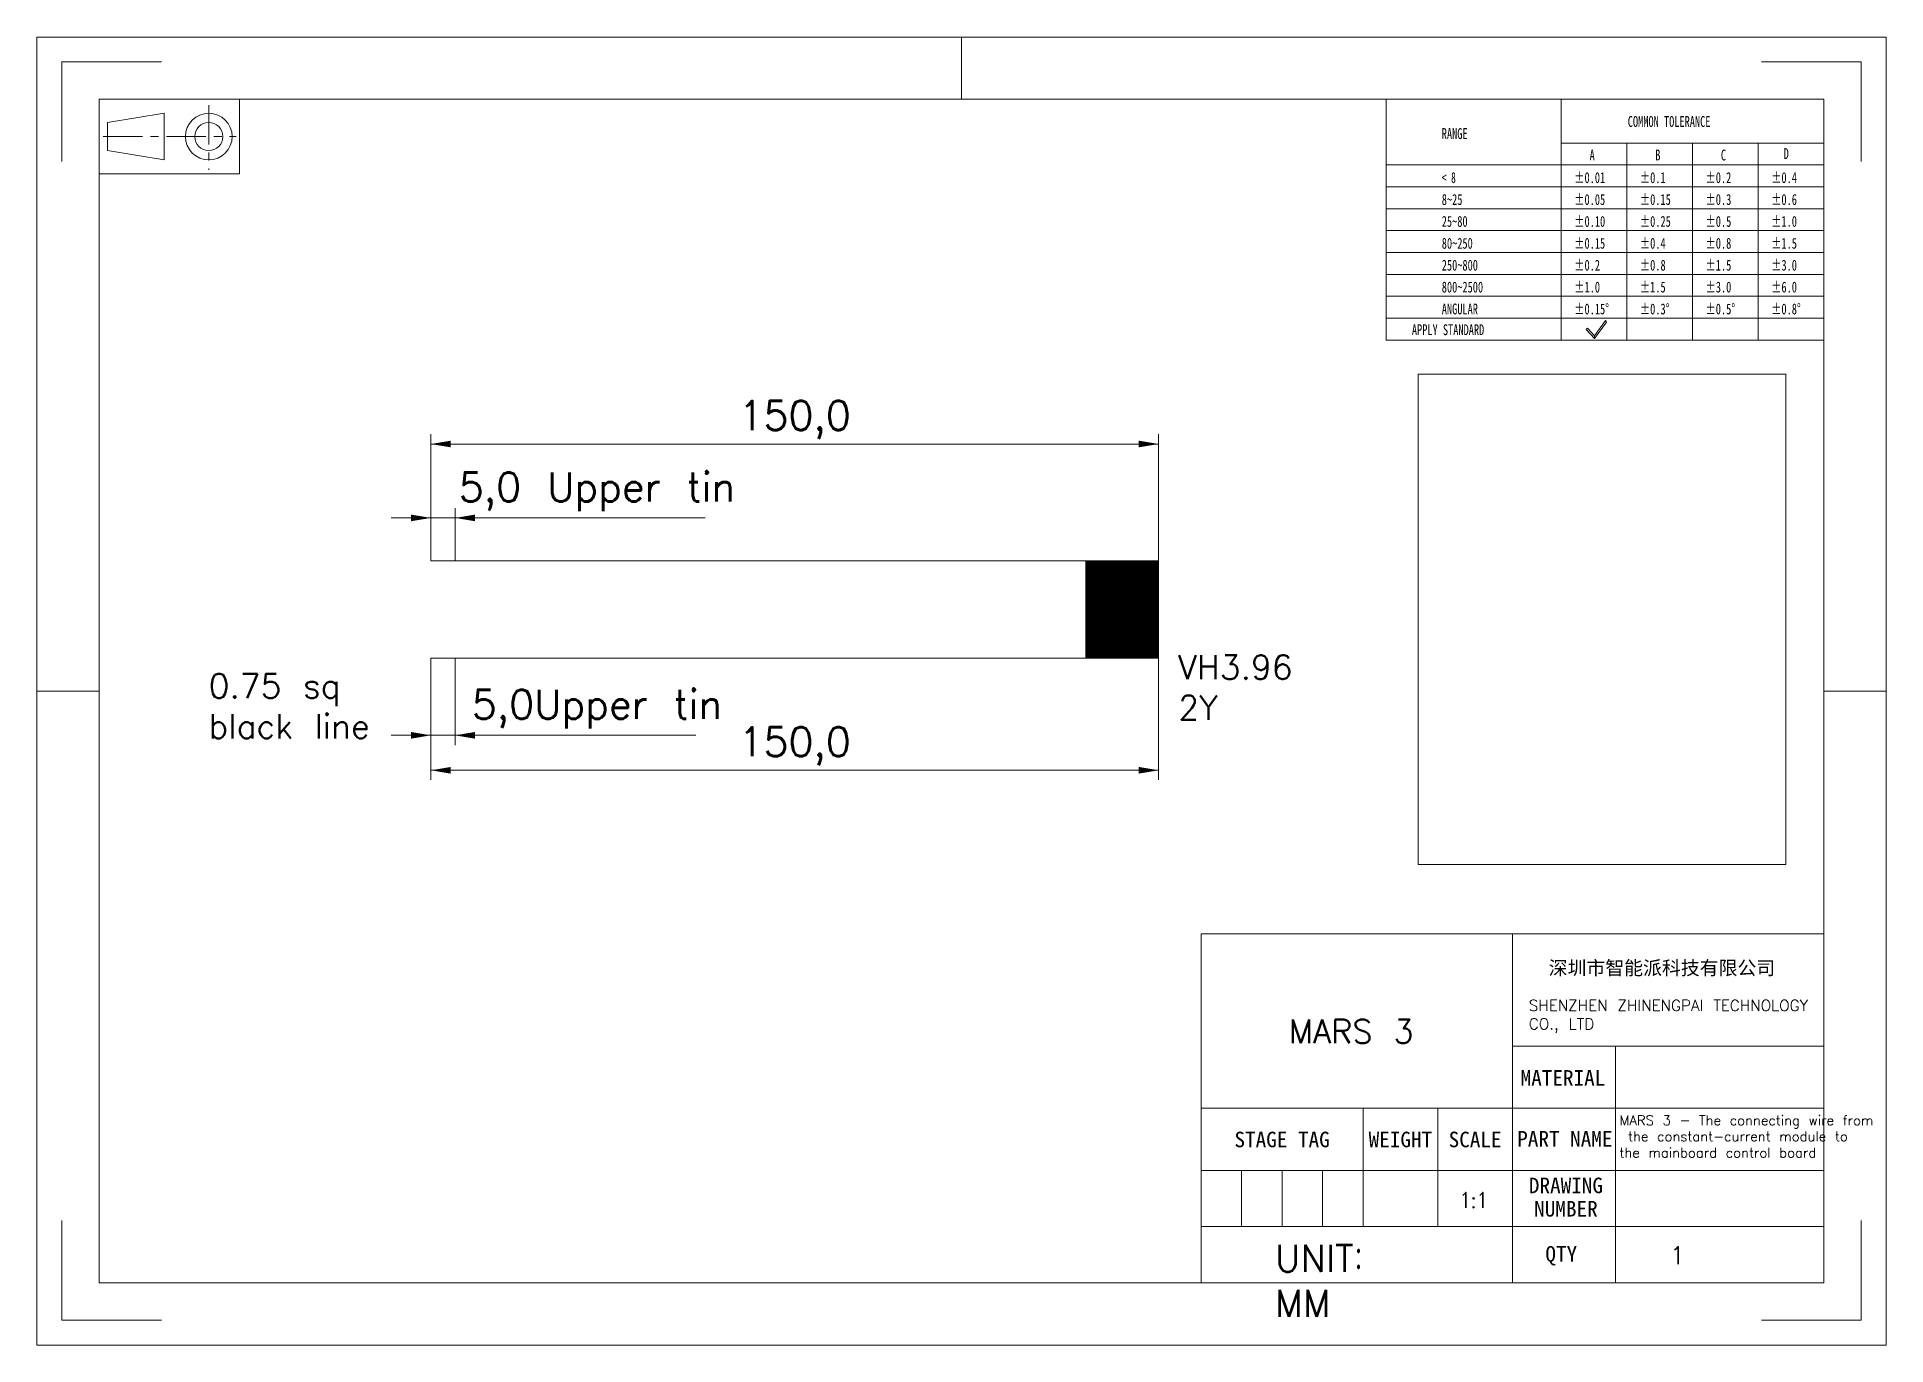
# Model space of a CAD drawing. Header units: millimetres. Extents: x 2912 to 3293, y -22 to 248.
import ezdxf

# ---------------------------------------------------------------- set-up
doc = ezdxf.new("R2010")
doc.units = ezdxf.units.MM
doc.linetypes.add('CENTER', pattern=[10.16, 6.35, -1.27, 1.27, -1.27])
doc.layers.get('0').update_dxf_attribs({"lineweight": 18})
for name, color, linetype, lineweight in [('DEFAULT_1', 7, 'CENTER', 18), ('剖面线层', 2, 'Continuous', 25), ('尺寸线层', 3, 'Continuous', 18)]:
    doc.layers.add(name, color=color, linetype=linetype, lineweight=lineweight)
doc.styles.add('SLDTEXTSTYLE4', font='', dxfattribs={"width": 0.7})
doc.styles.add('SLDTEXTSTYLE5', font='', dxfattribs={"width": 0.633333})
doc.styles.get("Standard").update_dxf_attribs({"font": 'txt.shx', "bigfont": 'gbcbig.shx'})
doc.styles.add('TEXTSTYLE_2', font='')
doc.styles.add('TEXTSTYLE_3', font='')
doc.styles.get('SLDTEXTSTYLE4').set_extended_font_data('宋体')
doc.styles.get('SLDTEXTSTYLE5').set_extended_font_data('宋体')
doc.styles.get('TEXTSTYLE_2').set_extended_font_data('宋体')
doc.styles.get('TEXTSTYLE_3').set_extended_font_data('宋体')
doc.dimstyles.new('ISO-25', dxfattribs={"dimtxt": 3.5, "dimasz": 2.5, "dimexe": 1.25, "dimexo": 0.625, "dimtad": 1, "dimtxsty": 'Standard', "dimcen": 2.5, "dimdle": 5, "dimadec": 0, "dimazin": 0, "dimtfac": 1, "dimtmove": 0, "dimatfit": 3, "dimfxl": 0, "dimarcsym": 0})
picture_1 = doc.add_image_def('image1.jpg', size_in_pixel=(1440, 1080))

# ---------------------------------------------------------------- blocks, each defined once
blk = doc.blocks.new('*X3')
at = {"layer": '尺寸线层', "linetype": 'Continuous'}
for points in [[(2993.13, 96.48), (2997.21, 97.16), (2997.21, 95.8)], [(3143.13, 96.48), (3139.05, 97.16), (3139.05, 95.8)]]:
    blk.add_hatch(color=0, dxfattribs=at).paths.add_polyline_path(points, flags=0)
at = {"layer": '尺寸线层', "color": 0, "linetype": 'Continuous'}
for p, q in [((2993.13, 119.6), (2993.13, 94.48)), ((3143.13, 119.6), (3143.13, 94.48)), ((2993.13, 96.48), (3143.13, 96.48))]:
    blk.add_line(p, q, dxfattribs=at)
at = {"layer": '尺寸线层', "color": 0, "insert": (3068.13, 101.44), "char_height": 6, "width": 31.7143, "attachment_point": 5}
blk.add_mtext('150,0', dxfattribs=at)
blk = doc.blocks.new('*X4')
at = {"layer": '尺寸线层', "linetype": 'Continuous'}
for points in [[(2993.13, 148.47), (2989.05, 149.15), (2989.05, 147.79)], [(2998.13, 148.47), (3002.21, 149.15), (3002.21, 147.79)]]:
    blk.add_hatch(color=0, dxfattribs=at).paths.add_polyline_path(points, flags=0)
at = {"layer": '尺寸线层', "color": 0, "linetype": 'Continuous'}
for p, q in [((2993.13, 139.6), (2993.13, 150.47)), ((2998.13, 139.6), (2998.13, 150.47)), ((2984.97, 148.47), (2998.13, 148.47)), ((2998.13, 148.47), (3049.68, 148.47))]:
    blk.add_line(p, q, dxfattribs=at)
at = {"layer": '尺寸线层', "color": 0, "insert": (3027.39, 153.85), "char_height": 6, "width": 89.1429, "attachment_point": 5}
blk.add_mtext('5,0 Upper tin ', dxfattribs=at)
blk = doc.blocks.new('*X5')
at = {"layer": '尺寸线层', "linetype": 'Continuous'}
for points in [[(2993.13, 103.68), (2989.05, 104.36), (2989.05, 103)], [(2998.13, 103.68), (3002.21, 104.36), (3002.21, 103)]]:
    blk.add_hatch(color=0, dxfattribs=at).paths.add_polyline_path(points, flags=0)
at = {"layer": '尺寸线层', "color": 0, "linetype": 'Continuous'}
for p, q in [((2993.13, 119.6), (2993.13, 101.68)), ((2998.13, 119.6), (2998.13, 101.68)), ((2984.97, 103.68), (2998.13, 103.68)), ((2998.13, 103.68), (3047.75, 103.68))]:
    blk.add_line(p, q, dxfattribs=at)
at = {"layer": '尺寸线层', "color": 0, "insert": (3027.39, 109.06), "char_height": 6, "width": 81.4286, "attachment_point": 5}
blk.add_mtext('5,0Upper tin ', dxfattribs=at)
blk = doc.blocks.new('*X6')
at = {"layer": '尺寸线层', "linetype": 'Continuous'}
for points in [[(2993.13, 163.7), (2997.21, 164.38), (2997.21, 163.02)], [(3143.13, 163.7), (3139.05, 164.38), (3139.05, 163.02)]]:
    blk.add_hatch(color=0, dxfattribs=at).paths.add_polyline_path(points, flags=0)
at = {"layer": '尺寸线层', "color": 0, "linetype": 'Continuous'}
for p, q in [((2993.13, 139.6), (2993.13, 165.7)), ((3143.13, 139.6), (3143.13, 165.7)), ((2993.13, 163.7), (3143.13, 163.7))]:
    blk.add_line(p, q, dxfattribs=at)
at = {"layer": '尺寸线层', "color": 0, "insert": (3068.13, 168.66), "char_height": 6, "width": 31.7143, "attachment_point": 5}
blk.add_mtext('150,0', dxfattribs=at)
blk = doc.blocks.new('96_1')
at = {"color": 7, "linetype": 'Continuous'}
for p, q in [((-11.25, 6), (-11.25, -6)), ((11.25, -6), (11.25, 6)), ((-9.93, 2.25), (-0.82, 3.75)), ((-0.82, 0), (-0.82, 3.75)), ((-9.93, 0), (-9.93, 2.25)), ((-9.93, 0), (-9.93, -2.25)), ((-0.82, 0), (-0.82, -3.75)), ((-9.93, -2.25), (-0.82, -3.75)), ((-11.25, -6), (11.25, -6))]:
    blk.add_line(p, q, dxfattribs=at)
for radius in [3.75, 2.25]:
    blk.add_circle((6.34, 0), radius, dxfattribs=at)
at = {"layer": 'DEFAULT_1', "color": 1, "linetype": 'CENTER'}
for p, q in [((6.34, 5.05), (6.34, -5.36)), ((-10.64, 0), (10.74, 0))]:
    blk.add_line(p, q, dxfattribs=at)

msp = doc.modelspace()

# ---------------------------------------------------------------- hatches: boundary and pattern name
at = {"layer": '剖面线层'}
h = msp.add_hatch(dxfattribs=at)
h.set_pattern_fill('无图案', color=256, style=0, pattern_type=0)
h.set_pattern_definition([(45, (0, 0), (-0.141421356, 0.141421356), [])])
h.paths.add_polyline_path([(3128.13, 119.6), (3128.13, 129.87), (3128.13, 139.6), (3143.13, 139.6), (3143.13, 119.6)], flags=0)

# ---------------------------------------------------------------- linework, layer by layer
at = {"color": 7, "linetype": 'Continuous'}
for p, q in [((2911.95, -21.93), (2911.95, 247.55)), ((2911.95, 247.55), (3293.07, 247.55)), ((3102.51, 234.72), (3102.51, 247.55)), ((3293.07, -21.93), (3293.07, 247.55)), ((2917.08, 221.89), (2917.08, 242.42)), ((2917.08, 242.42), (2937.61, 242.42)), ((3267.4, 242.42), (3287.93, 242.42)), ((3287.93, 221.89), (3287.93, 242.42)), ((2924.78, -9.09), (2924.78, 234.72)), ((2924.78, 234.72), (3280.23, 234.72)), ((3280.23, -9.09), (3280.23, 234.72)), ((2911.95, 112.81), (2924.78, 112.81)), ((3280.23, 112.81), (3293.07, 112.81)), ((2917.08, -16.79), (2917.08, 3.74)), ((3287.93, -16.79), (3287.93, 3.74)), ((2924.78, -9.09), (3280.23, -9.09)), ((2917.08, -16.79), (2937.61, -16.79)), ((3267.4, -16.79), (3287.93, -16.79)), ((2911.95, -21.93), (3293.07, -21.93))]:
    msp.add_line(p, q, dxfattribs=at)
for p, q in [((3190.03, 234.72), (3190.03, 185.11)), ((3226.11, 234.72), (3226.11, 185.11)), ((3226.11, 225.7), (3280.23, 225.7)), ((3239.64, 225.7), (3239.64, 185.11)), ((3253.17, 225.7), (3253.17, 185.11)), ((3266.7, 225.7), (3266.7, 185.11)), ((3190.03, 221.19), (3280.23, 221.19)), ((3190.03, 216.68), (3280.23, 216.68)), ((3190.03, 212.17), (3280.23, 212.17)), ((3190.03, 207.66), (3280.23, 207.66)), ((3190.03, 203.15), (3280.23, 203.15)), ((3190.03, 198.64), (3280.23, 198.64)), ((3190.03, 194.13), (3280.23, 194.13)), ((3190.03, 189.62), (3280.23, 189.62)), ((3231.56, 187.55), (3231.29, 187.31)), ((3231.29, 187.31), (3232.98, 185.43)), ((3232.96, 186), (3231.56, 187.55)), ((3235.28, 189.15), (3232.96, 186)), ((3232.98, 185.43), (3235.46, 188.79)), ((3235.46, 188.79), (3235.28, 189.15)), ((3190.03, 185.11), (3280.23, 185.11)), ((3232.98, 185.43), (3232.96, 186)), ((3232.96, 186), (3232.98, 185.43)), ((3143.13, 139.6), (2993.13, 139.6)), ((2993.13, 139.6), (2998.13, 139.6)), ((3143.13, 139.6), (3128.13, 139.6)), ((3128.13, 139.6), (3128.13, 119.6)), ((3143.13, 119.6), (3143.13, 139.6)), ((2993.13, 119.6), (3143.13, 119.6)), ((2993.13, 119.6), (2998.13, 119.6))]:
    msp.add_line(p, q)
at = {"color": 2, "linetype": 'Continuous'}
for p, q in [((3151.91, 26.84), (3151.91, 62.77)), ((3151.91, 26.84), (3151.91, 62.77)), ((3151.91, 62.77), (3216.07, 62.77)), ((3216.07, 14), (3216.07, 62.77)), ((3216.07, 39.67), (3216.07, 62.77)), ((3216.07, 62.77), (3280.23, 62.77)), ((3216.07, 26.84), (3216.07, 62.77)), ((3280.23, 39.67), (3280.23, 62.77)), ((3216.07, 39.67), (3280.23, 39.67)), ((3237.28, 39.67), (3237.28, -9.09)), ((3280.23, 14), (3280.23, 39.67)), ((3151.91, -9.09), (3151.91, 26.84)), ((3151.91, 26.84), (3216.07, 26.84)), ((3151.91, 14), (3151.91, 26.84)), ((3151.91, 26.84), (3185.28, 26.84)), ((3185.28, 14), (3185.28, 26.84)), ((3185.28, 14), (3185.28, 26.84)), ((3185.28, 26.84), (3216.07, 26.84)), ((3200.67, 14), (3200.67, 26.84)), ((3216.07, 26.84), (3280.23, 26.84)), ((3216.07, 14), (3216.07, 26.84)), ((3151.91, 2.46), (3151.91, 14)), ((3151.91, 14), (3185.28, 14)), ((3151.91, 14), (3185.28, 14)), ((3151.91, 14), (3185.28, 14)), ((3151.91, 14), (3151.91, 2.46)), ((3160.25, 14), (3160.25, 2.46)), ((3168.59, 14), (3168.59, 2.46)), ((3176.93, 14), (3176.93, 2.46)), ((3185.28, 2.46), (3185.28, 14)), ((3185.28, 2.46), (3185.28, 14)), ((3185.28, 14), (3216.07, 14)), ((3185.28, 14), (3216.07, 14)), ((3185.28, 14), (3185.28, 2.46)), ((3200.67, 2.46), (3200.67, 14)), ((3216.07, -9.09), (3216.07, 14)), ((3216.07, 14), (3280.23, 14)), ((3216.07, 14), (3280.23, 14)), ((3216.07, 2.46), (3216.07, 14)), ((3280.23, -9.09), (3280.23, 14)), ((3151.91, -9.09), (3151.91, 2.46)), ((3151.91, 2.46), (3216.07, 2.46)), ((3151.91, 2.46), (3185.28, 2.46)), ((3151.91, 2.46), (3185.28, 2.46)), ((3185.28, 2.46), (3216.07, 2.46)), ((3216.07, -9.09), (3216.07, 2.46)), ((3216.07, 2.46), (3280.23, 2.46)), ((3100.58, -9.09), (3131.38, -9.09)), ((3131.38, -9.09), (3151.91, -9.09)), ((3151.91, -9.09), (3216.07, -9.09)), ((3216.07, -9.09), (3280.23, -9.09))]:
    msp.add_line(p, q, dxfattribs=at)

# ---------------------------------------------------------------- block references
at = {"color": 2, "linetype": 'Continuous', "xscale": 1.283225903347959, "yscale": 1.283225903347959, "zscale": 1.283225903347959}
msp.add_blockref('96_1', (2939.23, 227.04), dxfattribs=at)

# ---------------------------------------------------------------- texts
at = {"attachment_point": 1}
for s, insert, char_height, width, style in [('RANGE', (3201.5, 228.77), 2.237, 21.9691, 'SLDTEXTSTYLE4'), ('COMMON TOLERANCE', (3239.84, 231.26), 2.2368, 73.6391, 'SLDTEXTSTYLE4'), ('A', (3231.97, 224.35), 2.24, 3.2317, 'SLDTEXTSTYLE4'), ('B', (3245.5, 224.35), 2.24, 3.1801, 'SLDTEXTSTYLE4'), ('C', (3259.03, 224.35), 2.24, 3.2176, 'SLDTEXTSTYLE4'), ('D', (3271.96, 224.65), 2.24, 3.1801, 'SLDTEXTSTYLE4'), ('< 8', (3201.5, 219.7), 2.237, 10.7353, 'SLDTEXTSTYLE5'), ('%%P0.01', (3228.79, 219.7), 2.237, 15.6607, 'SLDTEXTSTYLE4'), ('%%P0.1', (3242.32, 219.7), 2.237, 11.7432, 'SLDTEXTSTYLE4'), ('%%P0.2', (3255.85, 219.7), 2.237, 13.359, 'SLDTEXTSTYLE4'), ('%%P0.4', (3269.38, 219.7), 2.237, 13.3074, 'SLDTEXTSTYLE4'), ('8~25', (3201.5, 215.19), 2.237, 17.3235, 'SLDTEXTSTYLE4'), ('%%P0.05', (3228.79, 215.19), 2.237, 17.2766, 'SLDTEXTSTYLE4'), ('%%P0.15', (3242.32, 215.19), 2.237, 16.4921, 'SLDTEXTSTYLE4'), ('%%P0.3', (3255.85, 215.19), 2.237, 13.359, 'SLDTEXTSTYLE4'), ('%%P0.6', (3269.38, 215.19), 2.237, 13.359, 'SLDTEXTSTYLE4'), ('25~80', (3201.5, 210.68), 2.237, 21.2411, 'SLDTEXTSTYLE4'), ('%%P0.10', (3228.79, 210.68), 2.237, 15.7124, 'SLDTEXTSTYLE4'), ('%%P0.25', (3242.32, 210.68), 2.237, 18.0563, 'SLDTEXTSTYLE4'), ('%%P0.5', (3255.85, 210.68), 2.237, 13.359, 'SLDTEXTSTYLE4'), ('%%P1.0', (3269.38, 210.68), 2.237, 11.7948, 'SLDTEXTSTYLE4'), ('80~250', (3201.5, 206.17), 2.237, 25.1586, 'SLDTEXTSTYLE4'), ('%%P0.15', (3228.79, 206.17), 2.237, 16.4921, 'SLDTEXTSTYLE4'), ('%%P0.4', (3242.32, 206.17), 2.237, 13.3074, 'SLDTEXTSTYLE4'), ('%%P0.8', (3255.85, 206.17), 2.237, 13.359, 'SLDTEXTSTYLE4'), ('%%P1.5', (3269.38, 206.17), 2.237, 12.5746, 'SLDTEXTSTYLE4'), ('250~800', (3201.5, 201.66), 2.237, 29.0761, 'SLDTEXTSTYLE4'), ('%%P0.2', (3228.79, 201.66), 2.237, 13.359, 'SLDTEXTSTYLE4'), ('%%P0.8', (3242.32, 201.66), 2.237, 13.359, 'SLDTEXTSTYLE4'), ('%%P1.5', (3255.85, 201.66), 2.237, 12.5746, 'SLDTEXTSTYLE4'), ('%%P3.0', (3269.38, 201.66), 2.237, 13.359, 'SLDTEXTSTYLE4'), ('800~2500', (3201.5, 197.15), 2.237, 32.9936, 'SLDTEXTSTYLE4'), ('%%P1.0', (3228.79, 197.15), 2.237, 11.7948, 'SLDTEXTSTYLE4'), ('%%P1.5', (3242.32, 197.15), 2.237, 12.5746, 'SLDTEXTSTYLE4'), ('%%P3.0', (3255.85, 197.15), 2.237, 13.359, 'SLDTEXTSTYLE4'), ('%%P6.0', (3269.38, 197.15), 2.237, 13.359, 'SLDTEXTSTYLE4'), ('ANGULAR', (3201.5, 192.64), 2.237, 31.4154, 'SLDTEXTSTYLE4'), ('%%P0.15%%D', (3228.79, 192.64), 2.237, 19.644, 'SLDTEXTSTYLE4'), ('%%P0.3%%D', (3242.32, 192.64), 2.237, 16.5109, 'SLDTEXTSTYLE4'), ('%%P0.5%%D', (3255.85, 192.64), 2.237, 16.5109, 'SLDTEXTSTYLE4'), ('%%P0.8%%D', (3269.38, 192.64), 2.237, 16.5109, 'SLDTEXTSTYLE4'), ('APPLY STANDARD', (3195.34, 188.36), 2.2368, 64.2963, 'SLDTEXTSTYLE4')]:
    msp.add_mtext(s, dxfattribs=dict(at, insert=insert, char_height=char_height, width=width, style=style))
at = {"color": 7, "linetype": 'Continuous', "insert": (3246.88, 57.19), "char_height": 2.8522, "width": 67.6701, "attachment_point": 2, "style": 'TEXTSTYLE_2'}
msp.add_mtext('深圳市智能派科技有限公司', dxfattribs=at)
at = {"color": 7, "linetype": 'Continuous', "attachment_point": 2, "line_spacing_factor": 0.9, "style": 'TEXTSTYLE_3'}
for s, insert, char_height, width in [('MATERIAL\\P ', (3226.48, 34.7), 3.208, 46.3743), ('STAGE TAG ', (3168.59, 22.02), 3.208, 38.7975), ('WEIGHT', (3192.97, 22.02), 3.208, 14.0979), ('SCALE', (3208.37, 22.02), 3.208, 14.0979), ('PART NAME', (3226.87, 22.17), 3.208, 26.878), ('DRAWING NUMBER', (3227.09, 12.56), 3.2081, 26.878), ('QTY', (3226.13, -1.54), 3.208, 35.8085)]:
    msp.add_mtext(s, dxfattribs=dict(at, insert=insert, char_height=char_height, width=width))
at = {"insert": (3205.14, 6.31), "char_height": 3.2081, "width": 7.6897, "attachment_point": 7}
msp.add_mtext('{\\W0.85;1:1}', dxfattribs=at)
at = {"layer": '尺寸线层', "attachment_point": 1}
for s, insert, char_height, width in [('VH3.96\\P2Y', (3147.18, 120.22), 5, 17.8571), ('0.75 sq black line ', (2947.34, 116.37), 5, 43.4881), ('SHENZHEN ZHINENGPAI TECHNOLOGY CO., LTD', (3219.45, 49.17), 2.2817, 64.5612), ('MARS 3', (3169.99, 45.11), 4.847, 39.5578), ('MARS 3 - The connecting wire from \\P the constant-current module to \\Pthe mainboard control board', (3238.11, 25.37), 2, 195.25), ('UNIT：MM', (3167.12, -1.27), 5.566, 26.9046)]:
    msp.add_mtext(s, dxfattribs=dict(at, insert=insert, char_height=char_height, width=width))
at = {"layer": '尺寸线层', "ltscale": 0.2, "insert": (3248.53, -1.65), "char_height": 3.64, "width": 21.8033, "attachment_point": 1}
msp.add_mtext('1\\P\\P', dxfattribs=at)

# ---------------------------------------------------------------- dimensions: what is measured, and where the dimension line sits
at = {"layer": '尺寸线层'}
for base, p1, p2, picture, middle in [((3143.13, 163.7), (2993.13, 139.6), (3143.13, 139.6), '*X6', (3068.13, 163.7)), ((3143.13, 96.48), (2993.13, 119.6), (3143.13, 119.6), '*X3', (3068.13, 96.48))]:
    dim = msp.add_linear_dim(base=base, p1=p1, p2=p2, angle=0, dimstyle='ISO-25', override={"dimtxt": 6, "dimasz": 4.08, "dimexe": 2, "dimexo": 0, "dimgap": 1.524, "dimtih": 1, "dimtoh": 1, "dimdec": 1, "dimzin": 0, "dimsah": 1, "dimdle": 8.16, "dimadec": 2, "dimtfill": 1, "dimtolj": 1, "dimtzin": 0}, dxfattribs=at)
    dim.commit()
    dim.dimension.update_dxf_attribs({"geometry": picture, "text_midpoint": middle})
for base, p1, p2, override, picture, middle in [((2998.13, 148.47), (2993.13, 139.6), (2998.13, 139.6), {"dimtxt": 6, "dimasz": 4.08, "dimexe": 2, "dimexo": 0, "dimgap": 1.524, "dimtih": 1, "dimtoh": 1, "dimdec": 1, "dimzin": 0, "dimpost": ' Upper tin ', "dimsah": 1, "dimdle": 8.16, "dimadec": 2, "dimtfill": 1, "dimtolj": 1, "dimtzin": 0}, '*X4', (3027.39, 148.47)), ((2998.13, 103.68), (2993.13, 119.6), (2998.13, 119.6), {"dimtxt": 6, "dimasz": 4.08, "dimexe": 2, "dimexo": 0, "dimgap": 1.524, "dimtih": 1, "dimtoh": 1, "dimdec": 1, "dimzin": 0, "dimpost": 'Upper tin ', "dimsah": 1, "dimdle": 8.16, "dimadec": 2, "dimtfill": 1, "dimtolj": 1, "dimtzin": 0}, '*X5', (3027.39, 103.68))]:
    dim = msp.add_linear_dim(base=base, p1=p1, p2=p2, angle=0, dimstyle='ISO-25', override=override, dxfattribs=at)
    dim.commit()
    dim.dimension.update_dxf_attribs({"geometry": picture, "text_midpoint": middle, "dimtype": 160})

# ---------------------------------------------------------------- pictures from other files: only their frames are drawn
image = msp.add_image(picture_1, insert=(3272.4, 77.05), size_in_units=(101.02, 75.76), rotation=90)

doc.saveas('drawing.dxf')
